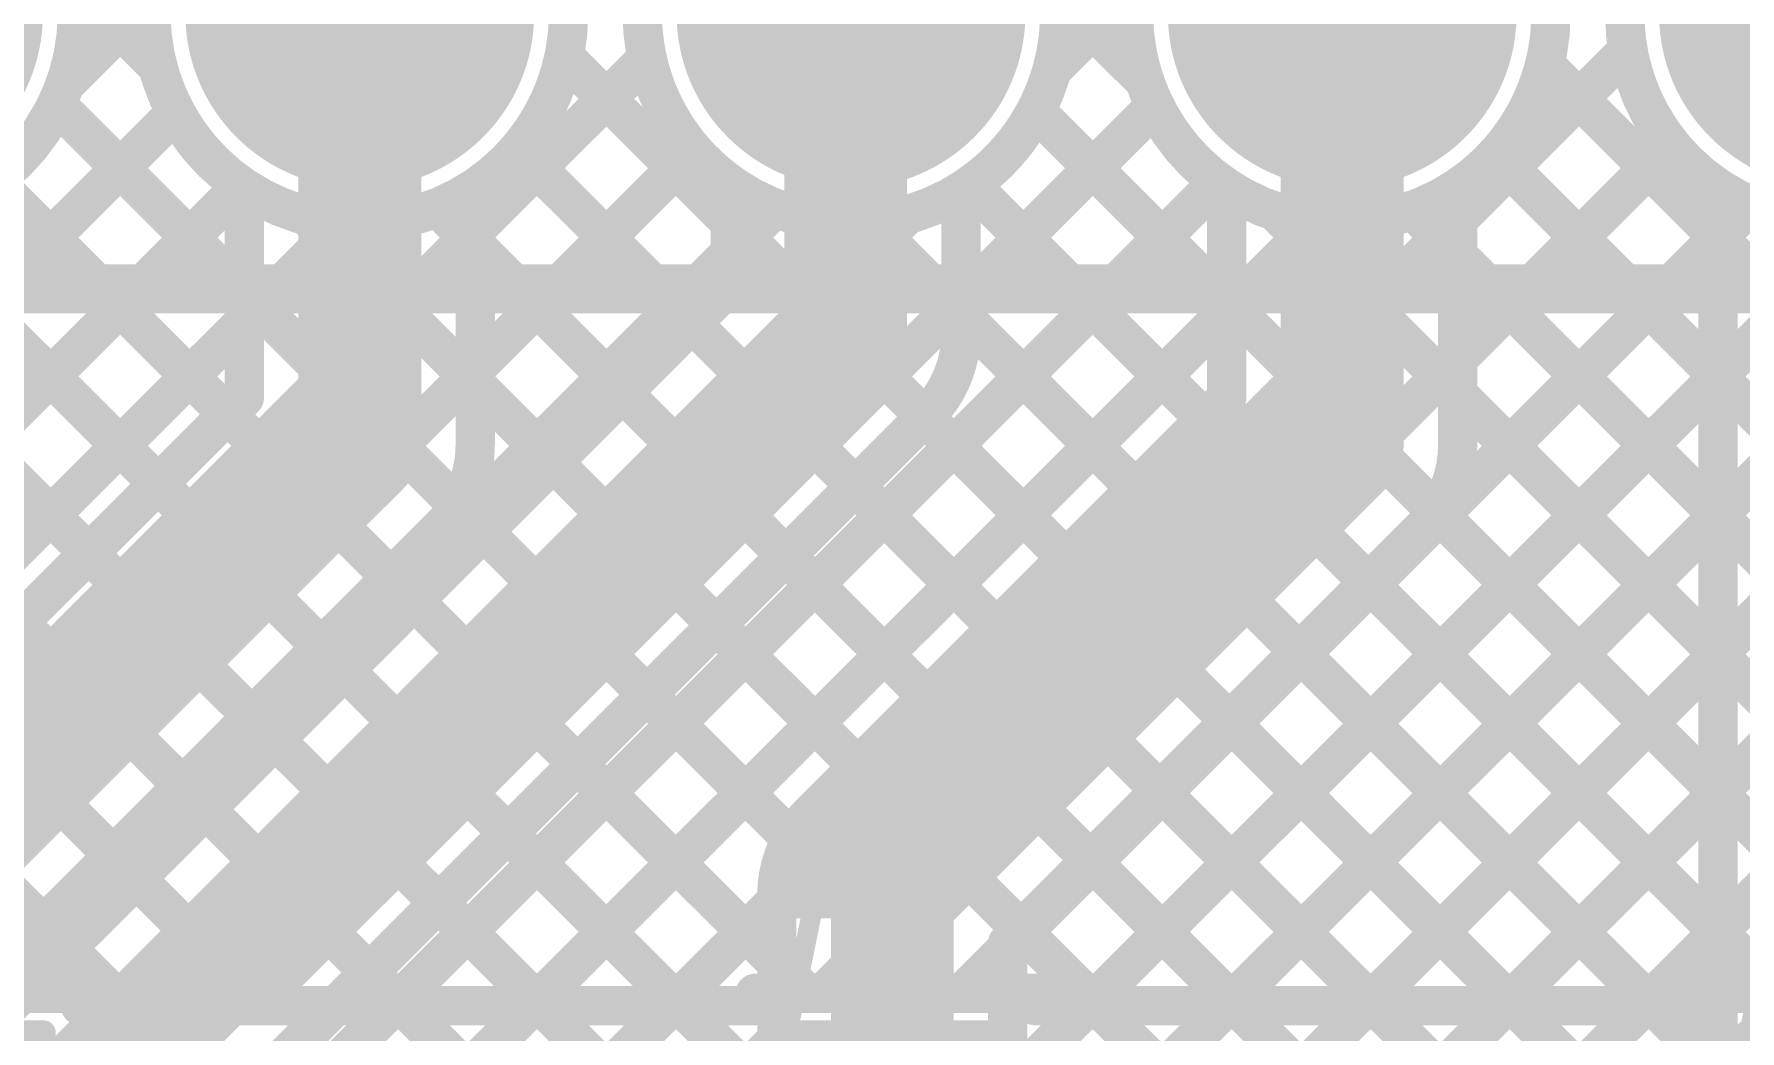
# Model space of a CAD drawing. Header units: millimetres. Extents: x -0.32 to 3.69, y -0.11 to 2.37.
# Drawn here: x 1.2273 to 1.5745, y 1.9493 to 2.1524 of the extents above; entities that cross this region are included whole.
import ezdxf

# ---------------------------------------------------------------- set-up
doc = ezdxf.new("R2010")
doc.units = ezdxf.units.MM
doc.header["$MEASUREMENT"] = 0
for name, color, linetype in [('BottomLayer', 5, 'Continuous'), ('BottomSolder', 6, 'Continuous'), ('MultiLayer', 9, 'Continuous'), ('PadHoleLayer', 156, 'Continuous'), ('TopLayer', 1, 'Continuous'), ('TopOverlay', 2, 'Continuous'), ('TopPaste', 8, 'Continuous'), ('TopSolder', 216, 'Continuous')]:
    doc.layers.add(name, color=color, linetype=linetype)
doc.styles.add('Arial', font='', dxfattribs={"height": 0.2})
doc.styles.get('Arial').set_extended_font_data('Arial')

# ---------------------------------------------------------------- blocks, each defined once
blk = doc.blocks.new('R___0603_18')
at = {"layer": 'TopLayer'}
for points in [[(-0.015, 0.0175), (-0.015, -0.0175), (-0.045, -0.0175), (-0.045, 0.0175)], [(0.045, 0.0175), (0.045, -0.0175), (0.015, -0.0175), (0.015, 0.0175)]]:
    blk.add_hatch(color=1, dxfattribs=at).paths.add_polyline_path(points)
at = {"layer": 'TopPaste'}
for points in [[(-0.015, 0.0175), (-0.015, -0.0175), (-0.045, -0.0175), (-0.045, 0.0175)], [(0.045, 0.0175), (0.045, -0.0175), (0.015, -0.0175), (0.015, 0.0175)]]:
    blk.add_hatch(color=8, dxfattribs=at).paths.add_polyline_path(points)
at = {"layer": 'TopSolder'}
for points in [[(-0.011, 0.0215), (-0.011, -0.0215), (-0.049, -0.0215), (-0.049, 0.0215)], [(0.049, 0.0215), (0.049, -0.0215), (0.011, -0.0215), (0.011, 0.0215)]]:
    blk.add_hatch(color=216, dxfattribs=at).paths.add_polyline_path(points)
at = {"layer": 'TopOverlay', "const_width": 0.005}
for points in [[(-0.048, 0.021), (-0.048, -0.021)], [(-0.048, 0.021), (0.048, 0.021)], [(0.048, 0.021), (0.048, -0.021)], [(-0.048, -0.021), (0.048, -0.021)]]:
    blk.add_lwpolyline(points, dxfattribs=at)
at = {"layer": 'TopOverlay', "const_width": 0.0025}
for points in [[(-0.04925, 0.021, 1), (-0.04675, 0.021, 1)], [(-0.04925, 0.021, 1), (-0.04675, 0.021, 1)], [(0.04675, 0.021, 1), (0.04925, 0.021, 1)], [(0.04675, 0.021, 1), (0.04925, 0.021, 1)], [(-0.04925, -0.021, 1), (-0.04675, -0.021, 1)], [(-0.04925, -0.021, 1), (-0.04675, -0.021, 1)], [(0.04675, -0.021, 1), (0.04925, -0.021, 1)], [(0.04675, -0.021, 1), (0.04925, -0.021, 1)]]:
    blk.add_lwpolyline(points, format="xyb", close=True, dxfattribs=at)
blk = doc.blocks.new('R___0603_22')
at = {"layer": 'TopLayer'}
for points in [[(-0.015, 0.0175), (-0.015, -0.0175), (-0.045, -0.0175), (-0.045, 0.0175)], [(0.045, 0.0175), (0.045, -0.0175), (0.015, -0.0175), (0.015, 0.0175)]]:
    blk.add_hatch(color=1, dxfattribs=at).paths.add_polyline_path(points)
at = {"layer": 'TopPaste'}
for points in [[(-0.015, 0.0175), (-0.015, -0.0175), (-0.045, -0.0175), (-0.045, 0.0175)], [(0.045, 0.0175), (0.045, -0.0175), (0.015, -0.0175), (0.015, 0.0175)]]:
    blk.add_hatch(color=8, dxfattribs=at).paths.add_polyline_path(points)
at = {"layer": 'TopSolder'}
for points in [[(-0.011, 0.0215), (-0.011, -0.0215), (-0.049, -0.0215), (-0.049, 0.0215)], [(0.049, 0.0215), (0.049, -0.0215), (0.011, -0.0215), (0.011, 0.0215)]]:
    blk.add_hatch(color=216, dxfattribs=at).paths.add_polyline_path(points)
at = {"layer": 'TopOverlay', "const_width": 0.005}
for points in [[(-0.048, 0.021), (-0.048, -0.021)], [(-0.048, 0.021), (0.048, 0.021)], [(0.048, 0.021), (0.048, -0.021)], [(-0.048, -0.021), (0.048, -0.021)]]:
    blk.add_lwpolyline(points, dxfattribs=at)
at = {"layer": 'TopOverlay', "const_width": 0.0025}
for points in [[(-0.04925, 0.021, 1), (-0.04675, 0.021, 1)], [(-0.04925, 0.021, 1), (-0.04675, 0.021, 1)], [(0.04675, 0.021, 1), (0.04925, 0.021, 1)], [(0.04675, 0.021, 1), (0.04925, 0.021, 1)], [(-0.04925, -0.021, 1), (-0.04675, -0.021, 1)], [(-0.04925, -0.021, 1), (-0.04675, -0.021, 1)], [(0.04675, -0.021, 1), (0.04925, -0.021, 1)], [(0.04675, -0.021, 1), (0.04925, -0.021, 1)]]:
    blk.add_lwpolyline(points, format="xyb", close=True, dxfattribs=at)
blk = doc.blocks.new('R___0603_23')
at = {"layer": 'TopLayer'}
for points in [[(-0.015, 0.0175), (-0.015, -0.0175), (-0.045, -0.0175), (-0.045, 0.0175)], [(0.045, 0.0175), (0.045, -0.0175), (0.015, -0.0175), (0.015, 0.0175)]]:
    blk.add_hatch(color=1, dxfattribs=at).paths.add_polyline_path(points)
at = {"layer": 'TopPaste'}
for points in [[(-0.015, 0.0175), (-0.015, -0.0175), (-0.045, -0.0175), (-0.045, 0.0175)], [(0.045, 0.0175), (0.045, -0.0175), (0.015, -0.0175), (0.015, 0.0175)]]:
    blk.add_hatch(color=8, dxfattribs=at).paths.add_polyline_path(points)
at = {"layer": 'TopSolder'}
for points in [[(-0.011, 0.0215), (-0.011, -0.0215), (-0.049, -0.0215), (-0.049, 0.0215)], [(0.049, 0.0215), (0.049, -0.0215), (0.011, -0.0215), (0.011, 0.0215)]]:
    blk.add_hatch(color=216, dxfattribs=at).paths.add_polyline_path(points)
at = {"layer": 'TopOverlay', "const_width": 0.005}
for points in [[(-0.048, 0.021), (-0.048, -0.021)], [(-0.048, 0.021), (0.048, 0.021)], [(0.048, 0.021), (0.048, -0.021)], [(-0.048, -0.021), (0.048, -0.021)]]:
    blk.add_lwpolyline(points, dxfattribs=at)
at = {"layer": 'TopOverlay', "const_width": 0.0025}
for points in [[(-0.04925, 0.021, 1), (-0.04675, 0.021, 1)], [(-0.04925, 0.021, 1), (-0.04675, 0.021, 1)], [(0.04675, 0.021, 1), (0.04925, 0.021, 1)], [(0.04675, 0.021, 1), (0.04925, 0.021, 1)], [(-0.04925, -0.021, 1), (-0.04675, -0.021, 1)], [(-0.04925, -0.021, 1), (-0.04675, -0.021, 1)], [(0.04675, -0.021, 1), (0.04925, -0.021, 1)], [(0.04675, -0.021, 1), (0.04925, -0.021, 1)]]:
    blk.add_lwpolyline(points, format="xyb", close=True, dxfattribs=at)
blk = doc.blocks.new('PPPC161LFBN_RC__48')
at = {"layer": 'BottomLayer'}
h = blk.add_hatch(color=5, dxfattribs=at)
edge = h.paths.add_edge_path()
edge.add_arc((0.25, 0), 0.0315, 0, 360)
h = blk.add_hatch(color=5, dxfattribs=at)
edge = h.paths.add_edge_path()
edge.add_arc((0.35, 0), 0.0315, 0, 360)
h = blk.add_hatch(color=5, dxfattribs=at)
edge = h.paths.add_edge_path()
edge.add_arc((0.45, 0), 0.0315, 0, 360)
h = blk.add_hatch(color=5, dxfattribs=at)
edge = h.paths.add_edge_path()
edge.add_arc((0.55, 0), 0.0315, 0, 360)
at = {"layer": 'BottomSolder'}
h = blk.add_hatch(color=6, dxfattribs=at)
edge = h.paths.add_edge_path()
edge.add_arc((0.15, 0), 0.0355, 0, 360)
h = blk.add_hatch(color=6, dxfattribs=at)
edge = h.paths.add_edge_path()
edge.add_arc((0.25, 0), 0.0355, 0, 360)
h = blk.add_hatch(color=6, dxfattribs=at)
edge = h.paths.add_edge_path()
edge.add_arc((0.35, 0), 0.0355, 0, 360)
h = blk.add_hatch(color=6, dxfattribs=at)
edge = h.paths.add_edge_path()
edge.add_arc((0.45, 0), 0.0355, 0, 360)
h = blk.add_hatch(color=6, dxfattribs=at)
edge = h.paths.add_edge_path()
edge.add_arc((0.55, 0), 0.0355, 0, 360)
at = {"layer": 'MultiLayer'}
h = blk.add_hatch(color=9, dxfattribs=at)
edge = h.paths.add_edge_path()
edge.add_arc((0.25, 0), 0.0315, 0, 360)
h = blk.add_hatch(color=9, dxfattribs=at)
edge = h.paths.add_edge_path()
edge.add_arc((0.35, 0), 0.0315, 0, 360)
h = blk.add_hatch(color=9, dxfattribs=at)
edge = h.paths.add_edge_path()
edge.add_arc((0.45, 0), 0.0315, 0, 360)
h = blk.add_hatch(color=9, dxfattribs=at)
edge = h.paths.add_edge_path()
edge.add_arc((0.55, 0), 0.0315, 0, 360)
at = {"layer": 'PadHoleLayer'}
h = blk.add_hatch(color=156, dxfattribs=at)
edge = h.paths.add_edge_path()
edge.add_arc((0.25, 0), 0.01772, 0, 360)
h = blk.add_hatch(color=156, dxfattribs=at)
edge = h.paths.add_edge_path()
edge.add_arc((0.35, 0), 0.01772, 0, 360)
h = blk.add_hatch(color=156, dxfattribs=at)
edge = h.paths.add_edge_path()
edge.add_arc((0.45, 0), 0.01772, 0, 360)
at = {"layer": 'TopLayer'}
h = blk.add_hatch(color=1, dxfattribs=at)
edge = h.paths.add_edge_path()
edge.add_arc((0.25, 0), 0.0315, 0, 360)
h = blk.add_hatch(color=1, dxfattribs=at)
edge = h.paths.add_edge_path()
edge.add_arc((0.35, 0), 0.0315, 0, 360)
h = blk.add_hatch(color=1, dxfattribs=at)
edge = h.paths.add_edge_path()
edge.add_arc((0.45, 0), 0.0315, 0, 360)
h = blk.add_hatch(color=1, dxfattribs=at)
edge = h.paths.add_edge_path()
edge.add_arc((0.55, 0), 0.0315, 0, 360)
at = {"layer": 'TopSolder'}
h = blk.add_hatch(color=216, dxfattribs=at)
edge = h.paths.add_edge_path()
edge.add_arc((0.15, 0), 0.0355, 0, 360)
h = blk.add_hatch(color=216, dxfattribs=at)
edge = h.paths.add_edge_path()
edge.add_arc((0.25, 0), 0.0355, 0, 360)
h = blk.add_hatch(color=216, dxfattribs=at)
edge = h.paths.add_edge_path()
edge.add_arc((0.35, 0), 0.0355, 0, 360)
h = blk.add_hatch(color=216, dxfattribs=at)
edge = h.paths.add_edge_path()
edge.add_arc((0.45, 0), 0.0355, 0, 360)
h = blk.add_hatch(color=216, dxfattribs=at)
edge = h.paths.add_edge_path()
edge.add_arc((0.55, 0), 0.0355, 0, 360)
at = {"layer": 'TopOverlay', "const_width": 0.01}
blk.add_lwpolyline([(-0.801, -0.056), (0.815, -0.056)], dxfattribs=at)

msp = doc.modelspace()

# ---------------------------------------------------------------- linework, layer by layer
at = {"layer": 'BottomLayer'}
for points, const_width in [([(1.2361, 2.1565, 1), (1.1511, 2.1565, 1)], 0.008), ([(1.28735, 2.1565, 1), (1.29985, 2.1565, 1)], 0.0125), ([(1.38625, 2.1554, 1), (1.39875, 2.1554, 1)], 0.0125), ([(1.38625, 2.1554, 1), (1.39875, 2.1554, 1)], 0.0125), ([(1.38735, 2.1565, 1), (1.39985, 2.1565, 1)], 0.0125), ([(1.48735, 2.1565, 1), (1.49985, 2.1565, 1)], 0.0125), ([(1.54974, 2.14915, 1), (1.55374, 2.14915, 1)], 0.004), ([(1.25051, 2.14567, 1), (1.25451, 2.14567, 1)], 0.004), ([(1.3332, 2.14783, 1), (1.3372, 2.14783, 1)], 0.004), ([(1.35008, 2.14747, 1), (1.35408, 2.14747, 1)], 0.004), ([(1.53283, 2.14619, 1), (1.53683, 2.14619, 1)], 0.004), ([(1.23159, 2.14212, 1), (1.23559, 2.14212, 1)], 0.004), ([(1.43253, 2.14507, 1), (1.43653, 2.14507, 1)], 0.004), ([(1.45138, 2.14279, 1), (1.45538, 2.14279, 1)], 0.004), ([(1.22987, 2.13802, 1), (1.23387, 2.13802, 1)], 0.004), ([(1.25416, 2.1364, 1), (1.25816, 2.1364, 1)], 0.004), ([(1.4292, 2.13669, 1), (1.4332, 2.13669, 1)], 0.004), ([(1.45347, 2.13773, 1), (1.45747, 2.13773, 1)], 0.004), ([(1.32388, 2.12886, 1), (1.32788, 2.12886, 1)], 0.004), ([(1.35952, 2.12863, 1), (1.36352, 2.12863, 1)], 0.004), ([(1.5586, 2.12972, 1), (1.5626, 2.12972, 1)], 0.004), ([(1.52294, 2.1278, 1), (1.52694, 2.1278, 1)], 0.004), ([(1.26752, 2.12148, 1), (1.27152, 2.12148, 1)], 0.004), ([(1.367, 2.12185, 1), (1.371, 2.12185, 1)], 0.004), ([(1.367, 2.12185, 1), (1.371, 2.12185, 1)], 0.004), ([(1.41594, 2.12166, 1), (1.41994, 2.12166, 1)], 0.004), ([(1.46635, 2.12232, 1), (1.47035, 2.12232, 1)], 0.004), ([(1.2681, 2.12109, 1), (1.2721, 2.12109, 1)], 0.004), ([(1.2681, 2.12109, 1), (1.2721, 2.12109, 1)], 0.004), ([(1.3151, 2.12109, 1), (1.3191, 2.12109, 1)], 0.004), ([(1.3151, 2.12109, 1), (1.3191, 2.12109, 1)], 0.004), ([(1.414, 2.12039, 1), (1.418, 2.12039, 1)], 0.004), ([(1.414, 2.12039, 1), (1.418, 2.12039, 1)], 0.004), ([(1.4681, 2.12109, 1), (1.4721, 2.12109, 1)], 0.004), ([(1.4681, 2.12109, 1), (1.4721, 2.12109, 1)], 0.004), ([(1.5151, 2.12109, 1), (1.5191, 2.12109, 1)], 0.004), ([(1.5151, 2.12109, 1), (1.5191, 2.12109, 1)], 0.004), ([(1.5681, 2.12109, 1), (1.5721, 2.12109, 1)], 0.004), ([(1.5681, 2.12109, 1), (1.5721, 2.12109, 1)], 0.004), ([(1.5151, 2.1145, 1), (1.5191, 2.1145, 1)], 0.004), ([(1.3151, 2.11249, 1), (1.3191, 2.11249, 1)], 0.004), ([(1.367, 2.11403, 1), (1.371, 2.11403, 1)], 0.004), ([(1.5681, 2.11093, 1), (1.5721, 2.11093, 1)], 0.004), ([(1.5681, 2.11092, 1), (1.5721, 2.11092, 1)], 0.004), ([(1.3151, 2.10936, 1), (1.3191, 2.10936, 1)], 0.004), ([(1.367, 2.10783, 1), (1.371, 2.10783, 1)], 0.004), ([(1.5151, 2.10735, 1), (1.5191, 2.10735, 1)], 0.004), ([(1.367, 2.10124, 1), (1.371, 2.10124, 1)], 0.004), ([(1.367, 2.10124, 1), (1.371, 2.10124, 1)], 0.004), ([(1.2681, 2.09979, 1), (1.2721, 2.09979, 1)], 0.004), ([(1.38625, 2.0915, 1), (1.39875, 2.0915, 1)], 0.0125), ([(1.38625, 2.0915, 1), (1.39875, 2.0915, 1)], 0.0125), ([(1.414, 2.09826, 1), (1.418, 2.09826, 1)], 0.004), ([(1.4681, 2.09778, 1), (1.4721, 2.09778, 1)], 0.004), ([(1.2681, 2.09378, 1), (1.2721, 2.09378, 1)], 0.004), ([(1.35926, 2.09349, 1), (1.36326, 2.09349, 1)], 0.004), ([(1.414, 2.09531, 1), (1.418, 2.09531, 1)], 0.004), ([(1.4681, 2.09579, 1), (1.4721, 2.09579, 1)], 0.004), ([(1.414, 2.0915, 1), (1.418, 2.0915, 1)], 0.004), ([(1.414, 2.0915, 1), (1.418, 2.0915, 1)], 0.004), ([(1.414, 2.0915, 1), (1.418, 2.0915, 1)], 0.004), ([(1.3151, 2.08421, 1), (1.3191, 2.08421, 1)], 0.004), ([(1.5151, 2.08622, 1), (1.5191, 2.08622, 1)], 0.004), ([(1.3151, 2.08108, 1), (1.3191, 2.08108, 1)], 0.004), ([(1.5681, 2.08265, 1), (1.5721, 2.08265, 1)], 0.004), ([(1.5681, 2.08263, 1), (1.5721, 2.08263, 1)], 0.004), ([(1.2681, 2.07833, 1), (1.2721, 2.07833, 1)], 0.004), ([(1.2681, 2.07833, 1), (1.2721, 2.07833, 1)], 0.004), ([(1.28735, 2.0686, 1), (1.29985, 2.0686, 1)], 0.0125), ([(1.28735, 2.0686, 1), (1.29985, 2.0686, 1)], 0.0125), ([(1.34511, 2.07935, 1), (1.34911, 2.07935, 1)], 0.004), ([(1.4681, 2.07833, 1), (1.4721, 2.07833, 1)], 0.004), ([(1.4681, 2.07833, 1), (1.4721, 2.07833, 1)], 0.004), ([(1.48735, 2.0686, 1), (1.49985, 2.0686, 1)], 0.0125), ([(1.48735, 2.0686, 1), (1.49985, 2.0686, 1)], 0.0125), ([(1.5151, 2.07906, 1), (1.5191, 2.07906, 1)], 0.004), ([(1.26469, 2.07492, 1), (1.26869, 2.07492, 1)], 0.004), ([(1.40663, 2.0744, 1), (1.41063, 2.0744, 1)], 0.004), ([(1.4071, 2.07487, 1), (1.4111, 2.07487, 1)], 0.004), ([(1.4071, 2.07487, 1), (1.4111, 2.07487, 1)], 0.004), ([(1.40712, 2.07489, 1), (1.41112, 2.07489, 1)], 0.004), ([(1.46368, 2.07392, 1), (1.46768, 2.07392, 1)], 0.004), ([(1.3151, 2.0686, 1), (1.3191, 2.0686, 1)], 0.004), ([(1.3151, 2.0686, 1), (1.3191, 2.0686, 1)], 0.004), ([(1.3151, 2.0686, 1), (1.3191, 2.0686, 1)], 0.004), ([(1.5151, 2.0686, 1), (1.5191, 2.0686, 1)], 0.004), ([(1.5151, 2.0686, 1), (1.5191, 2.0686, 1)], 0.004), ([(1.5151, 2.0686, 1), (1.5191, 2.0686, 1)], 0.004), ([(1.33097, 2.06521, 1), (1.33497, 2.06521, 1)], 0.004), ([(1.25055, 2.06078, 1), (1.25455, 2.06078, 1)], 0.004), ([(1.39249, 2.06026, 1), (1.39649, 2.06026, 1)], 0.004), ([(1.44954, 2.05977, 1), (1.45354, 2.05977, 1)], 0.004), ([(1.31161, 2.05628, 1), (1.31561, 2.05628, 1)], 0.004), ([(1.3082, 2.05197, 1), (1.3122, 2.05197, 1)], 0.004), ([(1.3082, 2.05197, 1), (1.3122, 2.05197, 1)], 0.004), ([(1.30822, 2.05198, 1), (1.31222, 2.05198, 1)], 0.004), ([(1.5082, 2.05197, 1), (1.5122, 2.05197, 1)], 0.004), ([(1.5082, 2.05197, 1), (1.5122, 2.05197, 1)], 0.004), ([(1.50822, 2.05198, 1), (1.51222, 2.05198, 1)], 0.004), ([(1.51081, 2.05507, 1), (1.51481, 2.05507, 1)], 0.004), ([(1.5681, 2.05436, 1), (1.5721, 2.05436, 1)], 0.004), ([(1.5681, 2.05435, 1), (1.5721, 2.05435, 1)], 0.004), ([(1.31683, 2.05106, 1), (1.32083, 2.05106, 1)], 0.004), ([(1.2364, 2.04664, 1), (1.2404, 2.04664, 1)], 0.004), ([(1.37835, 2.04611, 1), (1.38235, 2.04611, 1)], 0.004), ([(1.4354, 2.04563, 1), (1.4394, 2.04563, 1)], 0.004), ([(1.29792, 2.04169, 1), (1.30192, 2.04169, 1)], 0.004), ([(1.49692, 2.04068, 1), (1.50092, 2.04068, 1)], 0.004), ([(1.30269, 2.03692, 1), (1.30669, 2.03692, 1)], 0.004), ([(1.22226, 2.0325, 1), (1.22626, 2.0325, 1)], 0.004), ([(1.36421, 2.03197, 1), (1.36821, 2.03197, 1)], 0.004), ([(1.42126, 2.03149, 1), (1.42526, 2.03149, 1)], 0.004), ([(1.28378, 2.02755, 1), (1.28778, 2.02755, 1)], 0.004), ([(1.48277, 2.02654, 1), (1.48677, 2.02654, 1)], 0.004), ([(1.5681, 2.02608, 1), (1.5721, 2.02608, 1)], 0.004), ([(1.5681, 2.02606, 1), (1.5721, 2.02606, 1)], 0.004), ([(1.28855, 2.02278, 1), (1.29255, 2.02278, 1)], 0.004), ([(1.35006, 2.01783, 1), (1.35406, 2.01783, 1)], 0.004), ([(1.40711, 2.01735, 1), (1.41111, 2.01735, 1)], 0.004), ([(1.26964, 2.0134, 1), (1.27364, 2.0134, 1)], 0.004), ([(1.46863, 2.0124, 1), (1.47263, 2.0124, 1)], 0.004), ([(1.2744, 2.00864, 1), (1.2784, 2.00864, 1)], 0.004), ([(1.33592, 2.00369, 1), (1.33992, 2.00369, 1)], 0.004), ([(1.39297, 2.00321, 1), (1.39697, 2.00321, 1)], 0.004), ([(1.2555, 1.99926, 1), (1.2595, 1.99926, 1)], 0.004), ([(1.45449, 1.99826, 1), (1.45849, 1.99826, 1)], 0.004), ([(1.5681, 1.9978, 1), (1.5721, 1.9978, 1)], 0.004), ([(1.5681, 1.99778, 1), (1.5721, 1.99778, 1)], 0.004), ([(1.26026, 1.9945, 1), (1.26426, 1.9945, 1)], 0.004), ([(1.38338, 1.99362, 1), (1.38738, 1.99362, 1)], 0.004), ([(1.3834, 1.99363, 1), (1.3874, 1.99363, 1)], 0.004), ([(1.3834, 1.99363, 1), (1.3874, 1.99363, 1)], 0.004), ([(1.32178, 1.98955, 1), (1.32578, 1.98955, 1)], 0.004), ([(1.37947, 1.98843, 1), (1.38347, 1.98843, 1)], 0.004), ([(1.24135, 1.98512, 1), (1.24535, 1.98512, 1)], 0.004), ([(1.39575, 1.977, 1), (1.40825, 1.977, 1)], 0.0125), ([(1.39575, 1.977, 1), (1.40825, 1.977, 1)], 0.0125), ([(1.44035, 1.98411, 1), (1.44435, 1.98411, 1)], 0.004), ([(1.24612, 1.98035, 1), (1.25012, 1.98035, 1)], 0.004), ([(1.30764, 1.9754, 1), (1.31164, 1.9754, 1)], 0.004), ([(1.3765, 1.977, 1), (1.3805, 1.977, 1)], 0.004), ([(1.3765, 1.977, 1), (1.3805, 1.977, 1)], 0.004), ([(1.3765, 1.977, 1), (1.3805, 1.977, 1)], 0.004), ([(1.3765, 1.9759, 1), (1.3805, 1.9759, 1)], 0.004), ([(1.22721, 1.97098, 1), (1.23121, 1.97098, 1)], 0.004), ([(1.42621, 1.96997, 1), (1.43021, 1.96997, 1)], 0.004), ([(1.5681, 1.96951, 1), (1.5721, 1.96951, 1)], 0.004), ([(1.5681, 1.9695, 1), (1.5721, 1.9695, 1)], 0.004), ([(1.23198, 1.96621, 1), (1.23598, 1.96621, 1)], 0.004), ([(1.4235, 1.96727, 1), (1.4275, 1.96727, 1)], 0.004), ([(1.4235, 1.96727, 1), (1.4275, 1.96727, 1)], 0.004), ([(1.4235, 1.96633, 1), (1.4275, 1.96633, 1)], 0.004), ([(1.3765, 1.96311, 1), (1.3805, 1.96311, 1)], 0.004), ([(1.2935, 1.96126, 1), (1.2975, 1.96126, 1)], 0.004), ([(1.3765, 1.94762, 1), (1.3805, 1.94762, 1)], 0.004), ([(1.27935, 1.94712, 1), (1.28335, 1.94712, 1)], 0.004)]:
    msp.add_lwpolyline(points, format="xyb", close=True, dxfattribs=dict(at, const_width=const_width))
at = {"layer": 'BottomLayer', "const_width": 0.008}
for points in [[(1.2701, 2.12109, -1.671333), (1.3361, 2.1565)], [(1.369, 2.12185, -1.642045), (1.4361, 2.1565)], [(1.4701, 2.12109, -1.671333), (1.5361, 2.1565)], [(1.5701, 2.12109, -1.671333), (1.6361, 2.1565)], [(1.3361, 2.1565, -0.25131), (1.3171, 2.12109)], [(1.4361, 2.1565, -0.259472), (1.416, 2.12039)], [(1.5361, 2.1565, -0.25131), (1.5171, 2.12109)], [(1.416, 2.0915, -0.199188), (1.4091, 2.07487)], [(1.416, 2.0915, -0.198912), (1.40912, 2.07489)], [(1.3171, 2.0686, -0.199188), (1.3102, 2.05197)], [(1.3171, 2.0686, -0.198912), (1.31022, 2.05198)], [(1.5171, 2.0686, -0.199188), (1.5102, 2.05197)], [(1.5171, 2.0686, -0.198912), (1.51022, 2.05198)], [(1.3785, 1.977, -0.199188), (1.3854, 1.99363)], [(1.3785, 1.977, -0.198912), (1.38538, 1.99362)]]:
    msp.add_lwpolyline(points, format="xyb", dxfattribs=at)
at = {"layer": 'BottomLayer'}
for points, const_width in [([(1.2936, 2.0686), (1.2936, 2.1565)], 0.025), ([(1.3925, 2.1554), (1.3936, 2.1565)], 0.025), ([(1.3925, 2.0915), (1.3925, 2.1554)], 0.025), ([(1.4936, 2.0686), (1.4936, 2.1565)], 0.025), ([(1.23359, 2.14212), (1.25123, 2.15976)], 0.008), ([(1.23567, 2.16251), (1.25251, 2.14567)], 0.008), ([(1.43453, 2.14507), (1.45146, 2.162)], 0.008), ([(1.43593, 2.16023), (1.45338, 2.14279)], 0.008), ([(1.13552, 2.14952), (1.2384, 2.04664)], 0.008), ([(1.5171, 2.1145), (1.55174, 2.14915)], 0.008), ([(1.3171, 2.11249), (1.35208, 2.14747)], 0.008), ([(1.3352, 2.14783), (1.369, 2.11403)], 0.008), ([(1.53483, 2.14619), (1.5701, 2.11092)], 0.008), ([(1.01824, 1.89848), (1.25616, 2.1364)], 0.008), ([(1.23187, 2.13802), (1.2701, 2.09979)], 0.008), ([(1.416, 2.09826), (1.45547, 2.13773)], 0.008), ([(1.4312, 2.13669), (1.4701, 2.09778)], 0.008), ([(1.12679, 2.12996), (1.22426, 2.0325)], 0.008), ([(1.3171, 2.08421), (1.36152, 2.12863)], 0.008), ([(1.32588, 2.12886), (1.36126, 2.09349)], 0.008), ([(1.5171, 2.08622), (1.5606, 2.12972)], 0.008), ([(1.52494, 2.1278), (1.5701, 2.08263)], 0.008), ([(1.04114, 1.8931), (1.26952, 2.12148)], 0.008), ([(1.2191, 2.12251), (1.26669, 2.07492)], 0.008), ([(1.23614, 1.89011), (1.46835, 2.12232)], 0.008), ([(1.369, 2.10124), (1.369, 2.12185)], 0.008), ([(1.41794, 2.12166), (1.46568, 2.07392)], 0.008), ([(1.2701, 2.07833), (1.2701, 2.12109)], 0.008), ([(1.3171, 2.0686), (1.3171, 2.12109)], 0.008), ([(1.416, 2.0915), (1.416, 2.12039)], 0.008), ([(1.4701, 2.07833), (1.4701, 2.12109)], 0.008), ([(1.5171, 2.0686), (1.5171, 2.12109)], 0.008), ([(1.5701, 1.89848), (1.5701, 2.12109)], 0.008), ([(1.19898, 2.11435), (1.25255, 2.06078)], 0.008), ([(1.4255, 1.96633), (1.5701, 2.11093)], 0.008), ([(1.15338, 1.8922), (1.369, 2.10783)], 0.008), ([(1.3171, 2.10936), (1.34711, 2.07935)], 0.008), ([(1.5171, 2.10735), (1.5701, 2.05435)], 0.008), ([(1.1934, 1.92563), (1.369, 2.10124)], 0.008), ([(1.21, 1.909), (1.3925, 2.0915)], 0.025), ([(1.06919, 1.89287), (1.2701, 2.09378)], 0.008), ([(1.23614, 1.86183), (1.4701, 2.09579)], 0.008), ([(1.416, 2.09531), (1.45154, 2.05977)], 0.008), ([(1.3171, 2.08108), (1.33297, 2.06521)], 0.008), ([(1.4255, 1.93805), (1.5701, 2.08265)], 0.008), ([(1.08464, 1.89287), (1.2701, 2.07833)], 0.008), ([(1.09437, 1.86937), (1.2936, 2.0686)], 0.025), ([(1.3854, 1.99363), (1.4701, 2.07833)], 0.008), ([(1.402, 1.977), (1.4936, 2.0686)], 0.025), ([(1.5171, 2.07906), (1.5701, 2.02606)], 0.008), ([(1.2335, 1.89927), (1.4091, 2.07487)], 0.008), ([(1.40863, 2.0744), (1.4374, 2.04563)], 0.008), ([(1.39449, 2.06026), (1.42326, 2.03149)], 0.008), ([(1.31361, 2.05628), (1.31883, 2.05106)], 0.008), ([(1.14927, 1.89104), (1.3102, 2.05197)], 0.008), ([(1.4255, 1.90976), (1.5701, 2.05436)], 0.008), ([(1.4255, 1.96727), (1.5102, 2.05197)], 0.008), ([(1.51281, 2.05507), (1.5701, 1.99778)], 0.008), ([(1.38035, 2.04611), (1.40911, 2.01735)], 0.008), ([(1.29992, 2.04169), (1.30469, 2.03692)], 0.008), ([(1.49892, 2.04068), (1.5701, 1.9695)], 0.008), ([(1.36621, 2.03197), (1.39497, 2.00321)], 0.008), ([(1.28578, 2.02755), (1.29055, 2.02278)], 0.008), ([(1.42914, 1.88512), (1.5701, 2.02608)], 0.008), ([(1.48477, 2.02654), (1.5701, 1.94122)], 0.008), ([(1.35206, 2.01783), (1.38147, 1.98843)], 0.008), ([(1.27164, 2.0134), (1.2764, 2.00864)], 0.008), ([(1.47063, 2.0124), (1.5701, 1.91293)], 0.008), ([(1.33792, 2.00369), (1.3785, 1.96311)], 0.008), ([(1.2575, 1.99926), (1.26226, 1.9945)], 0.008), ([(1.42914, 1.85684), (1.5701, 1.9978)], 0.008), ([(1.45649, 1.99826), (1.56038, 1.89437)], 0.008), ([(1.32378, 1.98955), (1.3785, 1.93483)], 0.008), ([(1.24335, 1.98512), (1.24812, 1.98035)], 0.008), ([(1.402, 1.86937), (1.402, 1.977)], 0.025), ([(1.44235, 1.98411), (1.53395, 1.89251)], 0.008), ([(1.2286, 1.826), (1.3785, 1.9759)], 0.008), ([(1.30964, 1.9754), (1.3785, 1.90654)], 0.008), ([(1.3785, 1.89848), (1.3785, 1.977)], 0.008), ([(1.22921, 1.97098), (1.23398, 1.96621)], 0.008), ([(1.42659, 1.826), (1.5701, 1.96951)], 0.008), ([(1.42821, 1.96997), (1.52058, 1.8776)], 0.008), ([(1.4255, 1.89848), (1.4255, 1.96727)], 0.008), ([(1.2955, 1.96126), (1.36476, 1.892)], 0.008), ([(1.25688, 1.826), (1.3785, 1.94762)], 0.008), ([(1.28135, 1.94712), (1.33967, 1.8888)], 0.008)]:
    msp.add_lwpolyline(points, dxfattribs=dict(at, const_width=const_width))
at = {"layer": 'TopLayer'}
for points, const_width in [([(1.2361, 2.1565, 1), (1.1511, 2.1565, 1)], 0.008), ([(1.3361, 2.1565, 1), (1.2511, 2.1565, 1)], 0.008), ([(1.4361, 2.1565, 1), (1.3511, 2.1565, 1)], 0.008), ([(1.5361, 2.1565, 1), (1.4511, 2.1565, 1)], 0.008), ([(1.6361, 2.1565, 1), (1.5511, 2.1565, 1)], 0.008), ([(1.54974, 2.14915, 1), (1.55374, 2.14915, 1)], 0.004), ([(1.25051, 2.14567, 1), (1.25451, 2.14567, 1)], 0.004), ([(1.3332, 2.14783, 1), (1.3372, 2.14783, 1)], 0.004), ([(1.35008, 2.14747, 1), (1.35408, 2.14747, 1)], 0.004), ([(1.53283, 2.14619, 1), (1.53683, 2.14619, 1)], 0.004), ([(1.23159, 2.14212, 1), (1.23559, 2.14212, 1)], 0.004), ([(1.43253, 2.14507, 1), (1.43653, 2.14507, 1)], 0.004), ([(1.45138, 2.14279, 1), (1.45538, 2.14279, 1)], 0.004), ([(1.22987, 2.13802, 1), (1.23387, 2.13802, 1)], 0.004), ([(1.25416, 2.1364, 1), (1.25816, 2.1364, 1)], 0.004), ([(1.4292, 2.13669, 1), (1.4332, 2.13669, 1)], 0.004), ([(1.45347, 2.13773, 1), (1.45747, 2.13773, 1)], 0.004), ([(1.32388, 2.12886, 1), (1.32788, 2.12886, 1)], 0.004), ([(1.35952, 2.12863, 1), (1.36352, 2.12863, 1)], 0.004), ([(1.5586, 2.12972, 1), (1.5626, 2.12972, 1)], 0.004), ([(1.52294, 2.1278, 1), (1.52694, 2.1278, 1)], 0.004), ([(1.26752, 2.12148, 1), (1.27152, 2.12148, 1)], 0.004), ([(1.41594, 2.12166, 1), (1.41994, 2.12166, 1)], 0.004), ([(1.46635, 2.12232, 1), (1.47035, 2.12232, 1)], 0.004), ([(1.28077, 2.11541, 1), (1.28477, 2.11541, 1)], 0.004), ([(1.30741, 2.11705, 1), (1.31141, 2.11705, 1)], 0.004), ([(1.37611, 2.11693, 1), (1.38011, 2.11693, 1)], 0.004), ([(1.40303, 2.11557, 1), (1.40703, 2.11557, 1)], 0.004), ([(1.47789, 2.11628, 1), (1.48189, 2.11628, 1)], 0.004), ([(1.48661, 2.1143, 1), (1.49061, 2.1143, 1)], 0.004), ([(1.50595, 2.1165, 1), (1.50995, 2.1165, 1)], 0.004), ([(1.57468, 2.11752, 1), (1.57868, 2.11752, 1)], 0.004), ([(1.28845, 2.11412, 1), (1.29245, 2.11412, 1)], 0.004), ([(1.39516, 2.11415, 1), (1.39916, 2.11415, 1)], 0.004), ([(1.2347, 1.957, 1), (1.2387, 1.957, 1)], 0.004), ([(1.2347, 1.9545, 1), (1.2387, 1.9545, 1)], 0.004), ([(1.24196, 1.9545, 1), (1.24596, 1.9545, 1)], 0.004), ([(1.24369, 1.9545, 1), (1.24769, 1.9545, 1)], 0.004), ([(1.27025, 1.9545, 1), (1.27425, 1.9545, 1)], 0.004), ([(1.27197, 1.9545, 1), (1.27597, 1.9545, 1)], 0.004), ([(1.29853, 1.9545, 1), (1.30253, 1.9545, 1)], 0.004), ([(1.30026, 1.9545, 1), (1.30426, 1.9545, 1)], 0.004), ([(1.32681, 1.9545, 1), (1.33081, 1.9545, 1)], 0.004), ([(1.32854, 1.9545, 1), (1.33254, 1.9545, 1)], 0.004), ([(1.3551, 1.9545, 1), (1.3591, 1.9545, 1)], 0.004), ([(1.35683, 1.9545, 1), (1.36083, 1.9545, 1)], 0.004), ([(1.3721, 1.957, 1), (1.3761, 1.957, 1)], 0.004), ([(1.3721, 1.9545, 1), (1.3761, 1.9545, 1)], 0.004), ([(1.38261, 1.957, 1), (1.38661, 1.957, 1)], 0.004), ([(1.38588, 1.957, 1), (1.38988, 1.957, 1)], 0.004), ([(1.41089, 1.957, 1), (1.41489, 1.957, 1)], 0.004), ([(1.41417, 1.957, 1), (1.41817, 1.957, 1)], 0.004), ([(1.4291, 1.957, 1), (1.4331, 1.957, 1)], 0.004), ([(1.4291, 1.9545, 1), (1.4331, 1.9545, 1)], 0.004), ([(1.43995, 1.9545, 1), (1.44395, 1.9545, 1)], 0.004), ([(1.44168, 1.9545, 1), (1.44568, 1.9545, 1)], 0.004), ([(1.46824, 1.9545, 1), (1.47224, 1.9545, 1)], 0.004), ([(1.46996, 1.9545, 1), (1.47396, 1.9545, 1)], 0.004), ([(1.49652, 1.9545, 1), (1.50052, 1.9545, 1)], 0.004), ([(1.49825, 1.9545, 1), (1.50225, 1.9545, 1)], 0.004), ([(1.5248, 1.9545, 1), (1.5288, 1.9545, 1)], 0.004), ([(1.52653, 1.9545, 1), (1.53053, 1.9545, 1)], 0.004), ([(1.55309, 1.9545, 1), (1.55709, 1.9545, 1)], 0.004), ([(1.55482, 1.9545, 1), (1.55882, 1.9545, 1)], 0.004), ([(1.5665, 1.957, 1), (1.5705, 1.957, 1)], 0.004), ([(1.5665, 1.9545, 1), (1.5705, 1.9545, 1)], 0.004)]:
    msp.add_lwpolyline(points, format="xyb", close=True, dxfattribs=dict(at, const_width=const_width))
at = {"layer": 'TopLayer', "const_width": 0.008}
for points in [[(1.23359, 2.14212), (1.25123, 2.15976)], [(1.23567, 2.16251), (1.25251, 2.14567)], [(1.43453, 2.14507), (1.45146, 2.162)], [(1.43593, 2.16023), (1.45338, 2.14279)], [(1.13552, 2.14952), (1.33054, 1.9545)], [(1.3571, 1.9545), (1.55174, 2.14915)], [(1.15911, 1.9545), (1.35208, 2.14747)], [(1.3352, 2.14783), (1.52853, 1.9545)], [(1.53483, 2.14619), (1.7701, 1.91092)], [(1.55509, 1.9545), (1.74886, 2.14827)], [(1.47024, 1.9545), (1.65483, 2.1391)], [(1.07426, 1.9545), (1.25616, 2.1364)], [(1.23187, 2.13802), (1.41289, 1.957)], [(1.27225, 1.9545), (1.45547, 2.13773)], [(1.4312, 2.13669), (1.61088, 1.957)], [(1.12679, 2.12996), (1.30226, 1.9545)], [(1.18989, 1.957), (1.36152, 2.12863)], [(1.32588, 2.12886), (1.50025, 1.9545)], [(1.38788, 1.957), (1.5606, 2.12972)], [(1.52494, 2.1278), (1.7701, 1.88263)], [(1.10254, 1.9545), (1.26952, 2.12148)], [(1.2191, 2.12251), (1.38461, 1.957)], [(1.30053, 1.9545), (1.46835, 2.12232)], [(1.41794, 2.12166), (1.5826, 1.957)], [(1.49852, 1.9545), (1.66721, 2.12319)], [(1.11082, 2.11765), (1.27397, 1.9545)], [(1.08538, 2.11481), (1.24569, 1.9545)], [(1.19898, 2.11435), (1.35883, 1.9545)], [(1.21818, 1.957), (1.37811, 2.11693)], [(1.24396, 1.9545), (1.40503, 2.11557)], [(1.28277, 2.11541), (1.44368, 1.9545)], [(1.30941, 2.11705), (1.47196, 1.9545)], [(1.32881, 1.9545), (1.48861, 2.1143)], [(1.41617, 1.957), (1.57668, 2.11752)], [(1.44195, 1.9545), (1.60237, 2.11492)], [(1.47989, 2.11628), (1.64186, 1.9543)], [(1.50795, 2.1165), (2.19411, 1.43034)], [(1.5268, 1.9545), (1.68685, 2.11454)], [(1.13082, 1.9545), (1.29045, 2.11412)], [(1.39716, 2.11415), (1.55682, 1.9545)], [(1.1797, 1.957), (1.2367, 1.957)], [(1.2367, 1.9545), (1.3741, 1.9545)], [(1.3741, 1.957), (1.4311, 1.957)], [(1.4311, 1.9545), (1.5685, 1.9545)], [(1.5685, 1.957), (1.6255, 1.957)]]:
    msp.add_lwpolyline(points, dxfattribs=at)

# ---------------------------------------------------------------- block references
msp.add_blockref('PPPC161LFBN_RC__48', (1.0436, 2.1565))
at = {"rotation": 90}
for name, p in [('R___0603_23', (1.2082, 1.901)), ('R___0603_22', (1.4026, 1.901)), ('R___0603_18', (1.597, 1.901))]:
    msp.add_blockref(name, p, dxfattribs=at)

# ---------------------------------------------------------------- texts
at = {"layer": 'TopOverlay', "style": 'Arial'}
for p in [(1.61, 1.99341), (1.414, 1.99241)]:
    msp.add_text('#', height=0.055, rotation=180, dxfattribs=at).set_placement(p)

doc.saveas('drawing.dxf')
